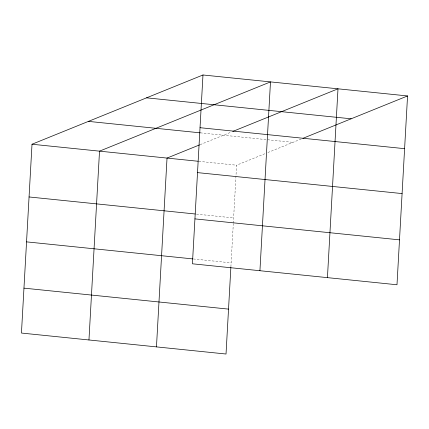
<?xml version="1.0" encoding="UTF-8"?>
<svg xmlns="http://www.w3.org/2000/svg" width="429" height="429" viewBox="0 0 429 429"><rect width="100%" height="100%" fill="white"/><g stroke="black" fill="none" stroke-linecap="round" stroke-linejoin="round"><path stroke-width="0.32" stroke-dasharray="2.15 1.61" d="M230.899 266.806L233.301 223.868M233.333 223.209L236.577 165.203L264.79 153.775M200.139 144.659L231.483 131.966M267.857 152.536L301.657 138.84M200.279 132.845L293.002 142.348M198.82 161.331L236.577 165.203M196.536 214.125L233.628 217.927M193.361 258.966L231.118 262.838"/><path stroke-width="0.64" d="M202.976 74.978L192.423 263.797L396.991 284.765L407.55 95.946L202.976 74.978L32.009 144.235L21.45 333.054L226.024 354.022L230.861 267.465M88.959 339.972L99.517 151.153L270.484 81.901L259.931 270.715M156.467 346.889L167.026 158.076L199.528 144.905M327.44 277.638L337.993 88.819L232.722 131.462M302.895 138.342L407.55 95.946M146.557 97.833L351.131 118.801M200.032 127.703L404.601 148.67M88.428 121.38L200.279 132.845M32.009 144.235L198.16 161.266M197.517 172.614L402.091 193.581M29.059 196.959L195.211 213.991M194.932 218.887L399.506 239.854M26.55 241.87L192.701 258.901M23.96 288.143L228.534 309.111"/></g></svg>
